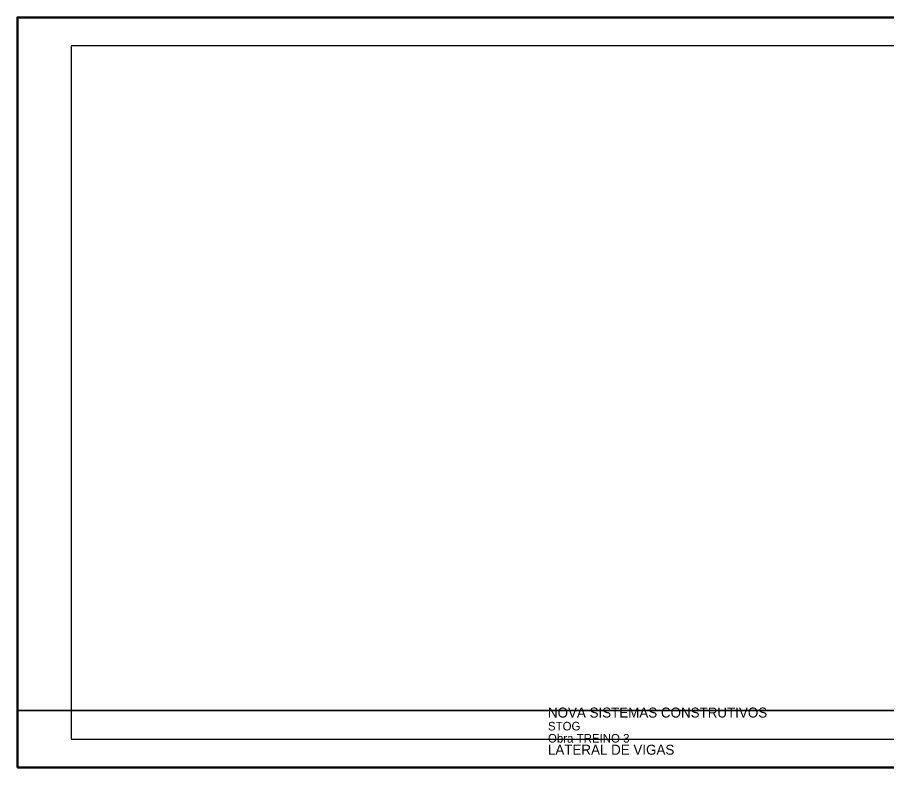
# Model space of a CAD drawing. Extents: x -9000 to 3070, y -16391 to 1250.
# Drawn here: x 0 to 1219, y 200 to 1250 of the extents above; entities that cross this region are included whole.
import ezdxf

# ---------------------------------------------------------------- set-up
doc = ezdxf.new("R2010")
doc.units = 0
doc.layers.add('CARIMBO', color=255, linetype='Continuous')
doc.layers.add('Folhas', color=255, linetype='Continuous')

msp = doc.modelspace()

# ---------------------------------------------------------------- linework, layer by layer
at = {"layer": 'CARIMBO', "lineweight": 35}
msp.add_line((0, 280), (1485, 280), dxfattribs=at)
at = {"layer": 'Folhas', "lineweight": 50}
msp.add_lwpolyline([(0, 200), (1485, 200), (1485, 1250), (0, 1250)], close=True, dxfattribs=at)
at = {"layer": 'Folhas', "lineweight": 25}
msp.add_lwpolyline([(75, 240), (1410, 240), (1410, 1210), (75, 1210)], close=True, dxfattribs=at)

# ---------------------------------------------------------------- texts
at = {"layer": 'CARIMBO'}
for s, height, p in [('NOVA SISTEMAS CONSTRUTIVOS', 14, (742.5, 270)), ('STOG', 12, (742.5, 252)), ('Obra TREINO 3', 12, (742.5, 235)), ('LATERAL DE VIGAS', 14, (742.5, 218))]:
    msp.add_text(s, height=height, dxfattribs=at).set_placement(p)

doc.saveas('drawing.dxf')
